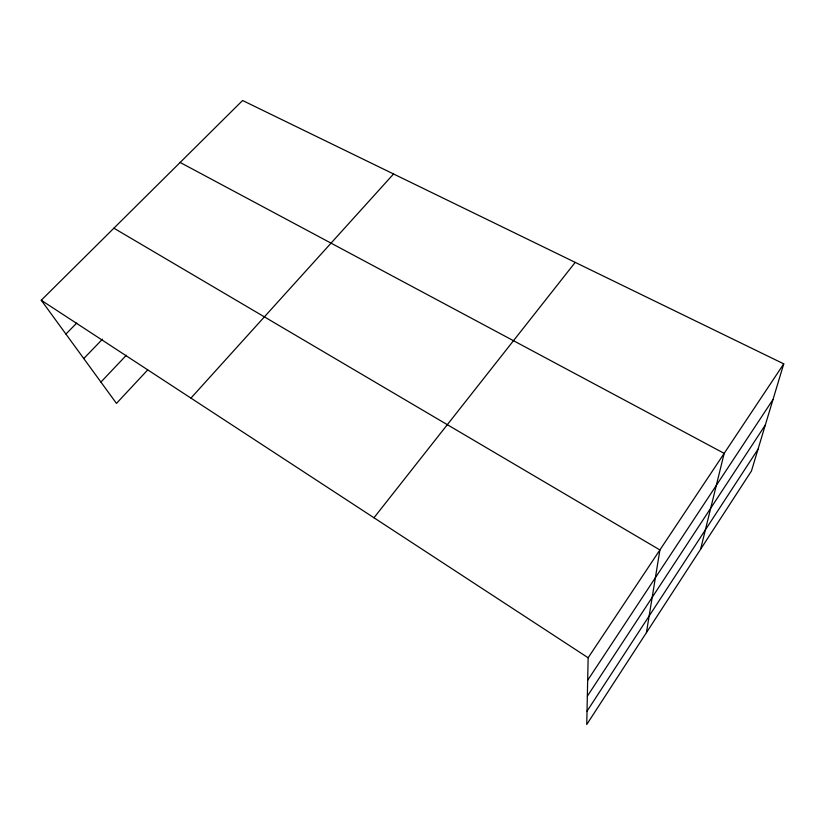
<?xml version="1.0" encoding="UTF-8"?>
<svg xmlns="http://www.w3.org/2000/svg" width="825" height="825" viewBox="0 0 825 825"><rect width="100%" height="100%" fill="white"/><g stroke="black" fill="none" stroke-linecap="round" stroke-linejoin="round"><path stroke-width="1.24" d="M783.75 363.856L588.143 657.773L586.75 724.494L751.462 470.972L783.75 363.856L242.581 100.506L41.25 300.248L116.469 403.394L147.696 369.93M646.429 632.641L659.907 549.945L113.881 228.185M700.611 549.233L724.185 453.368L180.139 162.453M587.029 711.16L758.02 449.223M587.338 696.176L765.322 424.999M587.678 680.274L773.004 399.506M373.972 517.76L575.211 262.371M190.946 398.104L393.566 173.972M100.918 382.078L126.349 355.245M83.768 358.555L102.455 339.199M65.918 334.063L76.756 323.039M41.25 300.248L588.143 657.773"/></g></svg>
